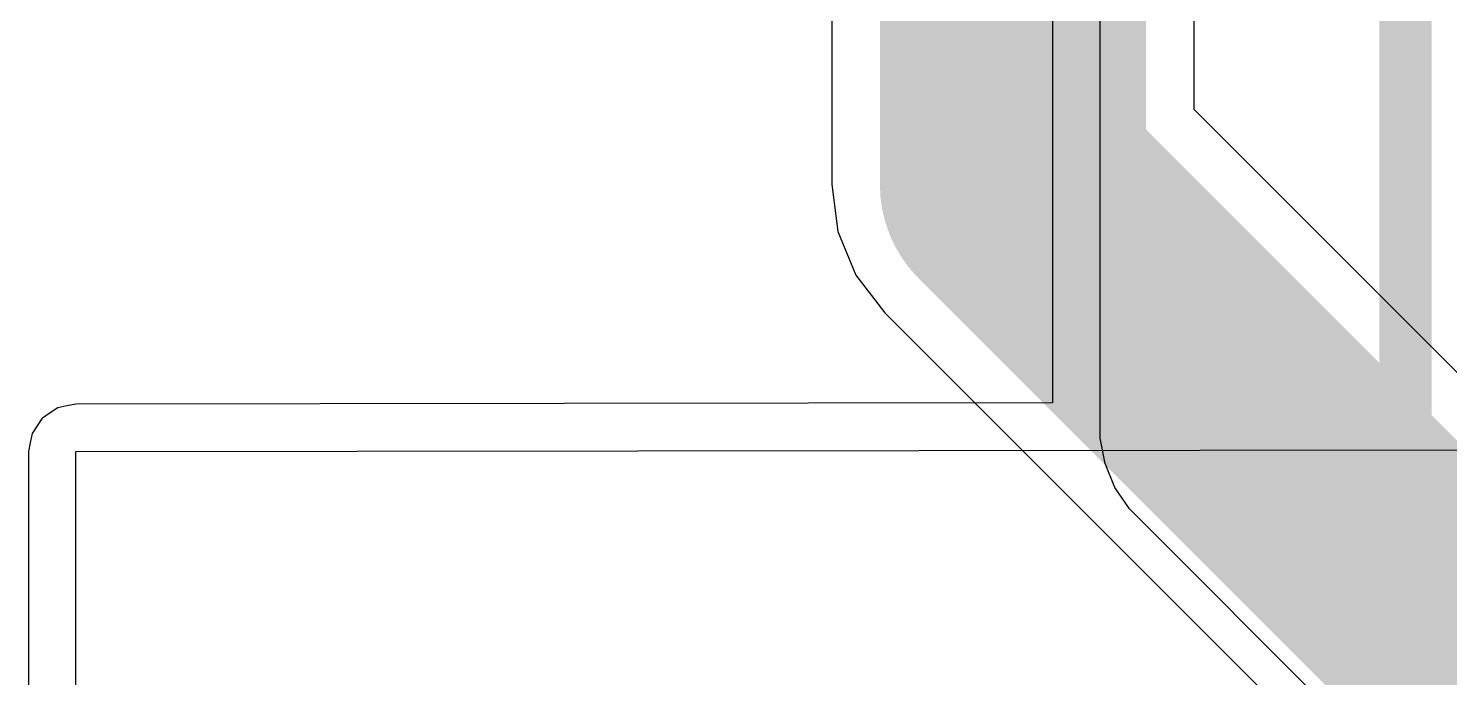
# Model space of a CAD drawing. Header units: inches. Extents: x 0 to 12.4, y -0.6 to 2.2.
# Drawn here: x 0.6976 to 0.9112, y 0.6123 to 0.7099 of the extents above; entities that cross this region are included whole.
import ezdxf

# ---------------------------------------------------------------- set-up
doc = ezdxf.new("R2010")
doc.units = ezdxf.units.IN
doc.header["$MEASUREMENT"] = 0
for name, color, linetype in [('Bottom Layer', 5, 'Continuous'), ('Dimension', 6, 'Continuous'), ('Top Layer', 1, 'Continuous')]:
    doc.layers.add(name, color=color, linetype=linetype)

msp = doc.modelspace()

# ---------------------------------------------------------------- linework, layer by layer
at = {"layer": 'Bottom Layer'}
for p, q in [((0.85867, 0.65022), (0.85867, 0.98824)), ((0.85153, 0.83516), (0.85153, 0.6536)), ((0.70084, 0.6521), (0.69968, 0.65133)), ((0.70199, 0.65287), (0.70084, 0.6521)), ((0.70337, 0.65314), (0.70199, 0.65287)), ((0.70199, 0.65287), (0.70199, 0.65287)), ((0.70199, 0.65287), (0.70199, 0.65287)), ((0.70472, 0.65342), (0.70337, 0.65314)), ((0.85153, 0.6536), (0.70472, 0.65342)), ((0.69889, 0.65015), (0.69813, 0.64901)), ((0.69967, 0.65132), (0.69889, 0.65015)), ((0.69968, 0.65132), (0.69967, 0.65132)), ((0.69968, 0.65133), (0.69968, 0.65132)), ((0.85867, 0.64828), (0.85867, 0.65022)), ((0.85867, 0.65022), (0.85867, 0.65022)), ((0.69785, 0.64762), (0.69759, 0.64628)), ((0.69813, 0.649), (0.69785, 0.64762)), ((0.69813, 0.64901), (0.69813, 0.64901)), ((0.69813, 0.64901), (0.69813, 0.649)), ((0.85943, 0.64447), (0.85867, 0.64828)), ((0.69759, 0.64628), (0.69759, 0.35449)), ((0.70472, 0.64628), (0.97781, 0.64662)), ((0.70472, 0.35449), (0.70472, 0.64628)), ((0.86091, 0.64089), (0.85943, 0.64447)), ((0.86307, 0.63767), (0.86091, 0.64089)), ((0.86444, 0.6363), (0.86307, 0.63767)), ((1.03007, 0.47066), (0.86444, 0.6363))]:
    msp.add_line(p, q, dxfattribs=at)
at = {"layer": 'Dimension', "const_width": 0.00787}
msp.add_lwpolyline([(0.9046, 0.60565), (0.9046, 0.76407)], dxfattribs=at)
at = {"layer": 'Top Layer'}
for p, q in [((0.81834, 0.95657), (0.81834, 0.68643)), ((0.8728, 0.69771), (0.8728, 0.94529)), ((1.11178, 0.45874), (0.8728, 0.69771)), ((0.81834, 0.68643), (0.81926, 0.67938)), ((0.81926, 0.67938), (0.82198, 0.67282)), ((0.82198, 0.67282), (0.82631, 0.66717)), ((0.82631, 0.66717), (0.89262, 0.60086))]:
    msp.add_line(p, q, dxfattribs=at)
at = {"layer": 'Top Layer', "const_width": 0.04}
for points in [[(0.84557, 0.68643), (0.84557, 0.95657)], [(0.84557, 0.68643), (1.09252, 0.43948)]]:
    msp.add_lwpolyline(points, dxfattribs=at)
at = {"layer": 'Top Layer', "const_width": 0.02}
msp.add_lwpolyline([(0.83557, 0.68643, 1), (0.85557, 0.68643, 1)], format="xyb", close=True, dxfattribs=at)
msp.add_lwpolyline([(0.83557, 0.68643, 1), (0.85557, 0.68643, 1)], format="xyb", close=True, dxfattribs=at)

doc.saveas('drawing.dxf')
